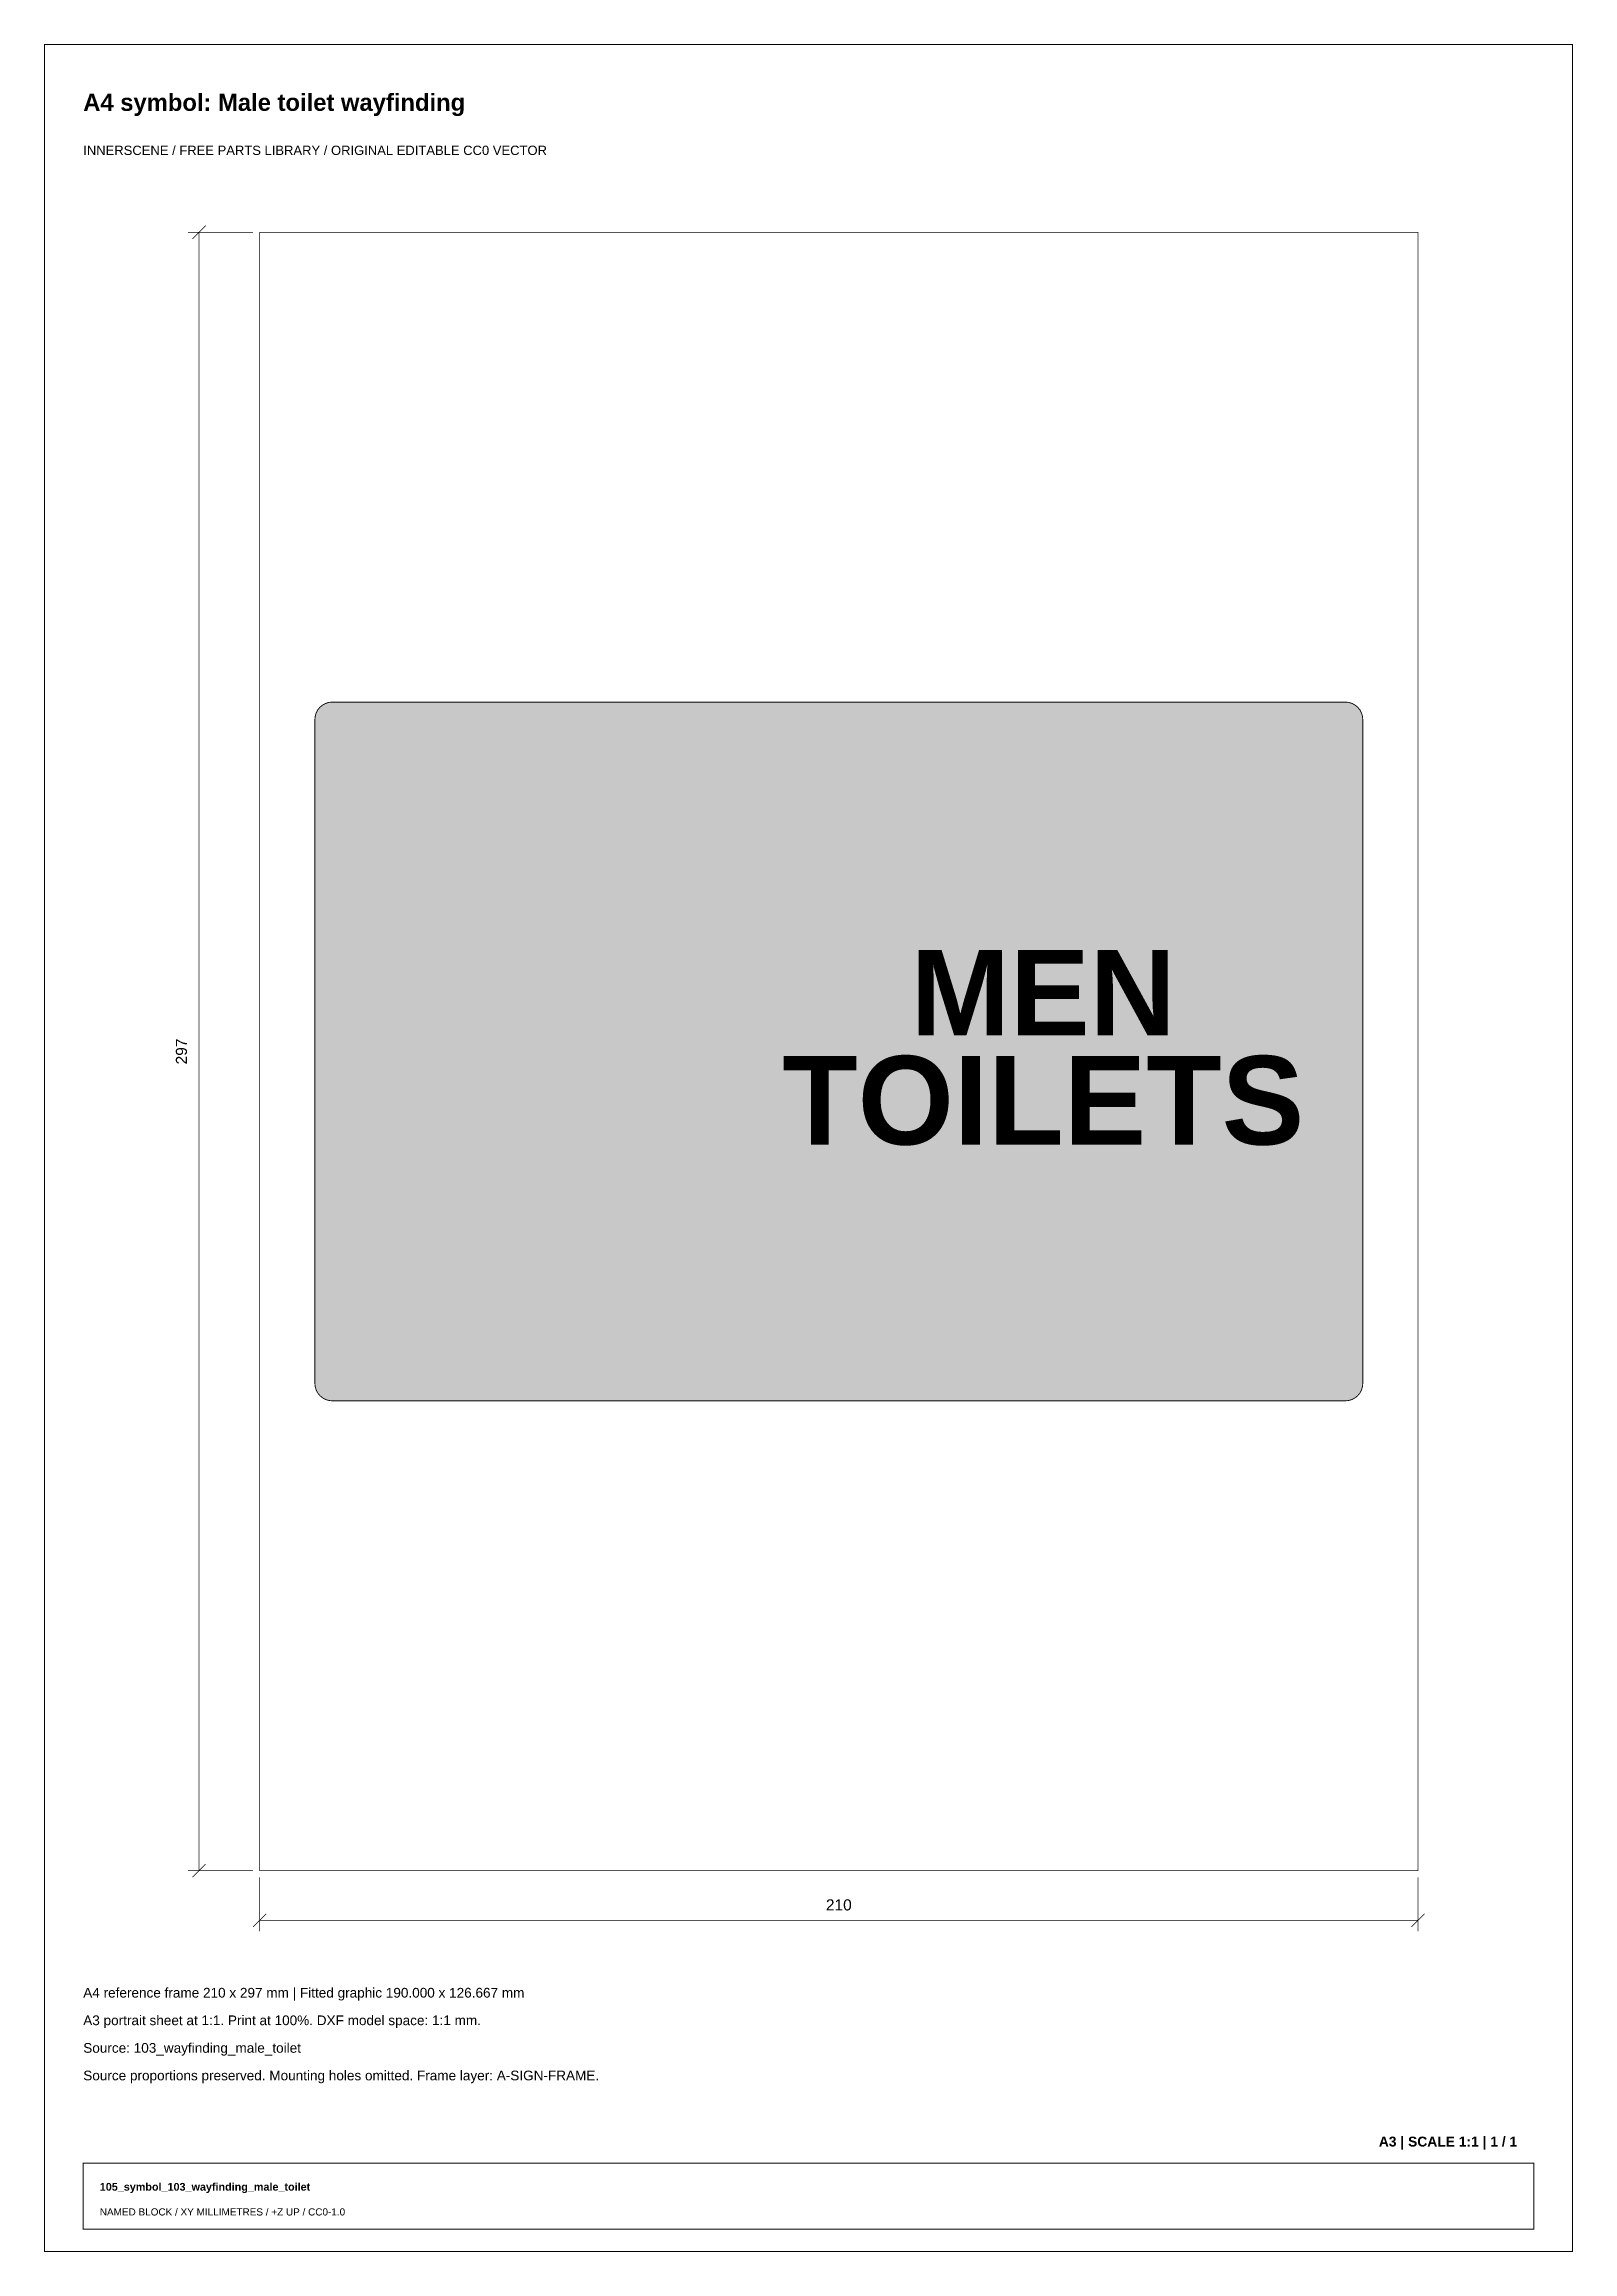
# Paper-space layout 'Layout1' of a CAD drawing. Header units: millimetres. Extents: x 10 to 287, y 10 to 410.
import ezdxf
from ezdxf.enums import TextEntityAlignment as Align

# ---------------------------------------------------------------- set-up
doc = ezdxf.new("R2010")
doc.units = ezdxf.units.MM
for name, color, linetype, lineweight, true_color in [('A-ANNO-BORDER', 7, 'Continuous', 18, 0x8c9ca5), ('A-ANNO-DIMS', 7, 'Continuous', 13, 0x516c7c), ('A-ANNO-TEXT', 7, 'Continuous', 18, 0x203446), ('A-SIGN', 7, 'Continuous', 25, 0x20252b), ('A-SIGN-FRAME', 7, 'Continuous', 13, 0xb4c0c7), ('A-SIGN-PICTOGRAM', 7, 'Continuous', 18, 0x111111)]:
    doc.layers.add(name, color=color, linetype=linetype, lineweight=lineweight, true_color=true_color)
doc.styles.add('SIGN_BOLD', font='arialbd.ttf')
doc.styles.add('SIGN_REGULAR', font='arial.ttf')

psp = doc.layouts.get("Layout1")

# ---------------------------------------------------------------- hatches: boundary and pattern name
at = {"layer": 'A-SIGN-PICTOGRAM', "true_color": 0xffffff}
for points in [[(245.83, 290.83), (246.45, 290.77), (247.05, 290.59), (247.59, 290.3), (248.07, 289.91), (248.47, 289.43), (248.76, 288.88), (248.94, 288.28), (249, 287.67), (249, 167.33), (248.94, 166.72), (248.76, 166.12), (248.47, 165.57), (248.07, 165.09), (247.59, 164.7), (247.05, 164.41), (246.45, 164.23), (245.83, 164.17), (62.17, 164.17), (61.55, 164.23), (60.95, 164.41), (60.41, 164.7), (59.93, 165.09), (59.53, 165.57), (59.24, 166.12), (59.06, 166.72), (59, 167.33), (59, 287.67), (59.06, 288.28), (59.24, 288.88), (59.53, 289.43), (59.93, 289.91), (60.41, 290.3), (60.95, 290.59), (61.55, 290.77), (62.17, 290.83)], [(110.53, 255.42), (110.52, 255.84), (110.48, 256.26), (110.41, 256.67), (110.31, 257.08), (110.19, 257.48), (110.04, 257.88), (109.87, 258.26), (109.67, 258.63), (109.45, 258.98), (109.21, 259.32), (108.94, 259.65), (108.66, 259.95), (108.35, 260.24), (108.03, 260.51), (107.68, 260.75), (107.33, 260.97), (106.96, 261.17), (106.58, 261.34), (106.18, 261.49), (105.78, 261.61), (105.38, 261.71), (104.96, 261.78), (104.54, 261.82), (104.12, 261.83), (103.71, 261.82), (103.29, 261.78), (102.87, 261.71), (102.47, 261.61), (102.07, 261.49), (101.67, 261.34), (101.29, 261.17), (100.92, 260.97), (100.57, 260.75), (100.22, 260.51), (99.9, 260.24), (99.59, 259.95), (99.31, 259.65), (99.04, 259.32), (98.8, 258.98), (98.58, 258.63), (98.38, 258.26), (98.21, 257.88), (98.06, 257.48), (97.94, 257.08), (97.84, 256.67), (97.77, 256.26), (97.73, 255.84), (97.72, 255.42), (97.73, 255), (97.77, 254.59), (97.84, 254.17), (97.94, 253.77), (98.06, 253.36), (98.21, 252.97), (98.38, 252.59), (98.58, 252.22), (98.8, 251.86), (99.04, 251.52), (99.31, 251.2), (99.59, 250.89), (99.9, 250.61), (100.22, 250.34), (100.57, 250.1), (100.92, 249.87), (101.29, 249.68), (101.67, 249.5), (102.07, 249.36), (102.47, 249.23), (102.87, 249.14), (103.29, 249.07), (103.71, 249.03), (104.12, 249.02), (104.54, 249.03), (104.96, 249.07), (105.38, 249.14), (105.78, 249.23), (106.18, 249.36), (106.58, 249.5), (106.96, 249.68), (107.33, 249.87), (107.68, 250.1), (108.03, 250.34), (108.35, 250.61), (108.66, 250.89), (108.94, 251.2), (109.21, 251.52), (109.45, 251.86), (109.67, 252.22), (109.87, 252.59), (110.04, 252.97), (110.19, 253.36), (110.31, 253.77), (110.41, 254.17), (110.48, 254.59), (110.52, 255)], [(92.66, 244.63), (115.59, 244.63), (118.29, 226.42), (111.54, 224.4), (110.2, 235.86), (110.2, 201.46), (103.45, 201.46), (103.45, 221.7), (101.43, 221.7), (101.43, 201.46), (94.68, 201.46), (94.68, 235.86), (89.96, 224.4), (83.89, 227.09)]]:
    psp.add_hatch(color=7, dxfattribs=at).paths.add_polyline_path(points)
at = {"layer": 'A-SIGN-PICTOGRAM', "true_color": 0x0758a8}
psp.add_hatch(color=7, dxfattribs=at).paths.add_polyline_path([(63.18, 286.65), (244.82, 286.65), (244.82, 168.35), (63.18, 168.35)])

# ---------------------------------------------------------------- linework, layer by layer
at = {"layer": 'A-ANNO-BORDER', "true_color": 0x8c9ca5, "const_width": 0.18}
for points in [[(10, 10), (287, 10), (287, 410), (10, 410)], [(17, 14), (280, 14), (280, 26), (17, 26)]]:
    psp.add_lwpolyline(points, close=True, dxfattribs=at)
at = {"layer": 'A-ANNO-DIMS', "true_color": 0x516c7c, "const_width": 0.13}
for points in [[(36.8, 374.8), (39.2, 377.2)], [(47.8, 376), (36, 376)], [(38, 79), (38, 376)], [(36.8, 77.8), (39.2, 80.2)], [(47.8, 79), (36, 79)], [(49, 77.8), (49, 68)], [(259, 77.8), (259, 68)], [(47.8, 68.8), (50.2, 71.2)], [(49, 70), (259, 70)], [(257.8, 68.8), (260.2, 71.2)]]:
    psp.add_lwpolyline(points, dxfattribs=at)
at = {"layer": 'A-SIGN', "true_color": 0x38434b, "const_width": 0.158}
psp.add_lwpolyline([(245.83, 164.17), (246.45, 164.23), (247.05, 164.41), (247.59, 164.7), (248.07, 165.09), (248.47, 165.57), (248.76, 166.12), (248.94, 166.72), (249, 167.33), (249, 287.67), (248.94, 288.28), (248.76, 288.88), (248.47, 289.43), (248.07, 289.91), (247.59, 290.3), (247.05, 290.59), (246.45, 290.77), (245.83, 290.83), (62.17, 290.83), (61.55, 290.77), (60.95, 290.59), (60.41, 290.3), (59.93, 289.91), (59.53, 289.43), (59.24, 288.88), (59.06, 288.28), (59, 287.67), (59, 167.33), (59.06, 166.72), (59.24, 166.12), (59.53, 165.57), (59.93, 165.09), (60.41, 164.7), (60.95, 164.41), (61.55, 164.23), (62.17, 164.17)], close=True, dxfattribs=at)
at = {"layer": 'A-SIGN-FRAME', "true_color": 0xb4c0c7, "const_width": 0.13}
psp.add_lwpolyline([(49, 79), (259, 79), (259, 376), (49, 376)], close=True, dxfattribs=at)

# ---------------------------------------------------------------- texts
at = {"layer": 'A-ANNO-TEXT', "true_color": 0x203446}
for s, height, style, p in [('A4 symbol: Male toilet wayfinding', 3.0874, 'SIGN_BOLD', (17, 398)), ('INNERSCENE / FREE PARTS LIBRARY / ORIGINAL EDITABLE CC0 VECTOR', 1.6873, 'SIGN_REGULAR', (17, 390)), ('A4 reference frame 210 x 297 mm | Fitted graphic 190.000 x 126.667 mm', 1.7591, 'SIGN_REGULAR', (17, 56)), ('A3 portrait sheet at 1:1. Print at 100%. DXF model space: 1:1 mm.', 1.7591, 'SIGN_REGULAR', (17, 51)), ('Source: 103_wayfinding_male_toilet', 1.7591, 'SIGN_REGULAR', (17, 46)), ('Source proportions preserved. Mounting holes omitted. Frame layer: A-SIGN-FRAME.', 1.7591, 'SIGN_REGULAR', (17, 41)), ('105_symbol_103_wayfinding_male_toilet', 1.4001, 'SIGN_BOLD', (20, 21)), ('NAMED BLOCK / XY MILLIMETRES / +Z UP / CC0-1.0', 1.2924, 'SIGN_REGULAR', (20, 16.5))]:
    psp.add_text(s, height=height, dxfattribs=dict(at, style=style)).set_placement(p)
at = {"layer": 'A-ANNO-TEXT', "true_color": 0xffffff, "style": 'SIGN_BOLD'}
for s, height, p in [('MEN', 15.493, (191.05, 230.42)), ('TOILETS', 16.05, (191.05, 210.63))]:
    psp.add_text(s, height=height, dxfattribs=at).set_placement(p, align=Align.CENTER)
at = {"layer": 'A-ANNO-TEXT', "true_color": 0x203446, "style": 'SIGN_REGULAR'}
psp.add_text('297', height=2.01, rotation=90, dxfattribs=at).set_placement((35.8, 227.5), align=Align.CENTER)
psp.add_text('210', height=2.01, dxfattribs=at).set_placement((154, 71.8), align=Align.CENTER)
at = {"layer": 'A-ANNO-TEXT', "true_color": 0x203446, "style": 'SIGN_BOLD'}
psp.add_text('A3 | SCALE 1:1 | 1 / 1', height=1.795, dxfattribs=at).set_placement((277, 29), align=Align.RIGHT)

doc.saveas('drawing.dxf')
